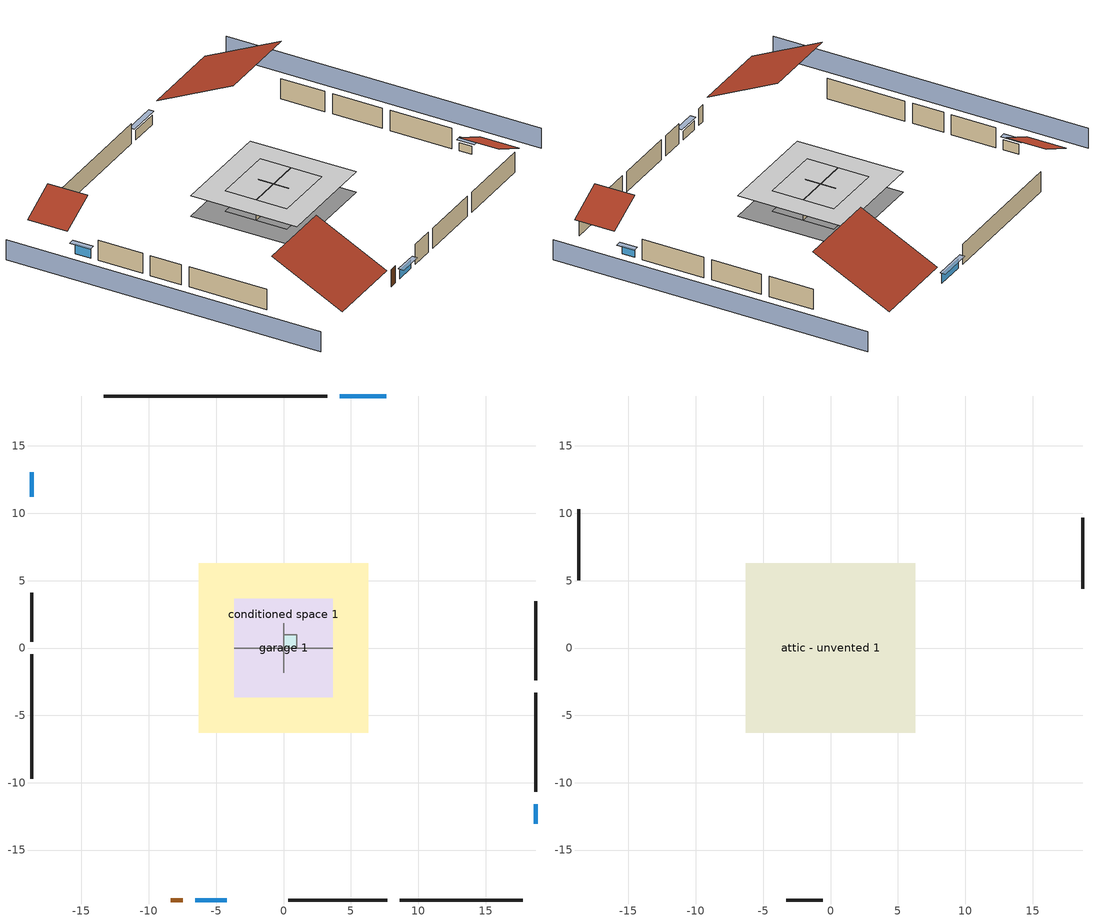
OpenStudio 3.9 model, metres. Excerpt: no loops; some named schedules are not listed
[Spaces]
garage 1
 floor foundation (Slab1 construction): -3.66,-3.66 -3.66,3.66 3.66,3.66 3.66,-3.66 z0
 wall outside (Wall1 construction): 18.71,-10.65 18.71,-3.34 z0:2.44
 wall outside (Wall2 construction): 0.37,-18.71 7.69,-18.71 z0:2.44
 wall outside (Wall12 construction): -18.71,4.11 -18.71,0.45 z0:2.44
 wall to conditioned space 1 (Wall5 construction Reversed): 3.66,0 -3.66,0 z0:2.44
 wall to conditioned space 1 (Wall6 construction Reversed): 0,1.83 0,-1.83 z0:2.44
conditioned space 1
 floor foundation (Slab2 construction): -6.28,-6.28 -6.28,6.28 6.28,6.28 6.28,-6.28 z0
 wall outside (Wall3 construction): 3.24,18.71 -13.34,18.71 z0:2.44
 wall outside (Wall4 construction): 18.71,-2.41 18.71,3.47 z0:2.44
 wall outside (Wall7 construction): 8.61,-18.71 17.78,-18.71 z0:2.44
 wall outside (Wall8 construction): -18.71,-0.48 -18.71,-9.69 z0:2.44
 wall outside (AdiabaticWallConstruction): 7.62,18.71 4.17,18.71 z0:1.16; 18.71,-13.04 18.71,-11.58 z0:0.98; -6.54,-18.71 -4.23,-18.71 z0:1.04; -18.71,13.04 -18.71,11.22 z0:1.22
 wall outside (AdiabaticWallConstruction 1): -8.39,-18.71 -7.47,-18.71 z0:2.03
 window (WindowConstruction): 7.62,18.71 4.17,18.71 z0:1.16
 window (WindowConstruction 1): 18.71,-13.04 18.71,-11.58 z0:0.98
 window (WindowConstruction 2): -6.54,-18.71 -4.23,-18.71 z0:1.04
 window (WindowConstruction 3): -18.71,13.04 -18.71,11.22 z0:1.22
 door (Door): -8.39,-18.71 -7.47,-18.71 z0:2.03
furnace airloop ret air space
 floor adiabatic (AdiabaticConst): 0,0 0,1 1,1 1,0 z0
 wall adiabatic (AdiabaticConst): 0,1 0,0 1,0 1,1 0,1 z0:1
 ceiling adiabatic (AdiabaticConst): 1,0 1,1 0,1 0,0 z1
attic - unvented 1
 floor to garage 1 (Floor1 construction): -3.66,-3.66 -3.66,3.66 3.66,3.66 3.66,-3.66 z2.44
 floor to conditioned space 1 (Floor2 construction Reversed): -6.28,-6.28 -6.28,6.28 6.28,6.28 6.28,-6.28 z2.44
 wall outside (Wall9 construction): 18.71,4.4 18.71,9.66 z0:2.44
 wall outside (Wall10 construction): -18.71,10.29 -18.71,5.04 z0:2.44
 wall outside (Wall11 construction): -3.3,-18.71 -0.56,-18.71 z0:2.44
 roof outside (Roof1 construction): 8.55,18.71,2.44 8.55,9.62,6.98 18.71,9.62,6.98 18.71,18.71,2.44
 roof outside (Roof2 construction): 18.71,-13.97,2.44 14.47,-13.97,4.56 14.47,-18.71,4.56 18.71,-18.71,2.44
 roof outside (Roof3 construction): -18.71,13.97,2.44 -14.47,13.97,4.56 -14.47,18.71,4.56 -18.71,18.71,2.44
 roof outside (Roof4 construction): -9.32,-18.71,2.44 -9.32,-10.31,6.64 -18.71,-10.31,6.64 -18.71,-18.71,2.44
shading: -23.28,18.71 -23.28,-18.71 / 23.28,-18.71 23.28,18.71 z0:2.44; 3.87,18.71 7.93,18.71 7.93,19.32 3.87,19.32 z1.46; 18.71,-11.28 18.71,-13.35 19.32,-13.35 19.32,-11.28 z1.28; -3.93,-18.71 -6.85,-18.71 -6.85,-19.32 -3.93,-19.32 z1.34; -18.71,10.91 -18.71,13.35 -19.32,13.35 -19.32,10.91 z1.52
[Site]
Portland Intl Arpt_OR: Latitude {deg}=45.59; Longitude {deg}=-122.6; Time Zone {hr}=-8; Elevation {m}=33; Terrain=Suburbs; Keep Site Location Information=Yes
[Site:GroundTemperature:Shallow]
10.2558, 8.96328, 8.85977, 9.47314, 11.9355, 14.3863, 16.5111, 17.8571, 17.9714, 16.8767, 14.8061, 12.4304
[Site:WaterMainsTemperature]
Calculation Method=Schedule; Temperature Schedule=mains temperature schedule
[Building]
Building 1
[Material] Roughness=Rough
Name | Thickness {m} | Conductivity {W/m-K} | Density {kg/m3} | Specific Heat {J/kg-K} | Thermal Absorptance | Solar Absorptance | Visible Absorptance
asphalt or fiberglass shingles | 0.00635 | 0.162714 | 1121.4 | 1465.45 | 0.9 | 0.85 | 0.85
roof rigid ins | 0.00281632 | 0.029427 | 32.04 | 1214.23 | 0.9 | 0.7 | 0.7
osb sheathing 0.5 in. | 0.0127 | 0.115458 | 512.64 | 1214.23 | 0.9 | 0.6 | 0.6
wood siding | 0.0254 | 0.102417 | 544.68 | 1172.36 | 0.9 | 0.85 | 0.85
osb sheathing 0.5 in. 1 | 0.0127 | 0.115458 | 512.64 | 1214.23 | 0.9 | 0.7 | 0.7
wall stud and cavity | 0.1397 | 0.727959 | 139.0536 | 1170.24 | 0.9 | 0.6 | 0.6
wall stud and cavity 1 | 0.1397 | 0.550994 | 139.0536 | 1170.24 | 0.9 | 0.7 | 0.7
gypsum board | 0.0127 | 0.160291 | 801 | 837.4 | 0.9 | 0.6 | 0.6
osb sheathing 0.5 in. 2; osb sheathing 0.5 in. 3 | 0.0127 | 0.115458 | 512.64 | 1214.23
wall stud and cavity 2 | 0.1397 | 0.335416 | 139.0536 | 1170.24 | 0.9 | 0.7 | 0.7
ceiling stud and cavity | 0.1397 | 1.39189 | 65.682 | 1177.47 | 0.9 | 0.7 | 0.7
ceiling loosefill ins | 0.0846667 | 0.0480833 | 16.02 | 1046.75 | 0.9 | 0.7 | 0.7
ceiling stud and cavity 1 | 0.1397 | 0.302811 | 65.682 | 1177.47 | 0.9 | 0.7 | 0.7
concrete 4.0 in. | 0.1016 | 1.803125 | 2242.8 | 837.4 | 0.9 | 0.7 | 0.7
floor covering | 0.0127 | 0.0450781 | 54.468 | 1339.84 | 0.9 | 0.9 | 0.9
wood siding 1; wood siding 2 | 0.0254 | 0.102417 | 544.68 | 1172.36
wall rigid ins | 0.512978 | 0.029427 | 32.04 | 1214.23 | 0.9 | 0.7 | 0.7
wall stud and cavity 3 | 0.0889 | 0.380278 | 52.3479 | 1209.89 | 0.9 | 0.7 | 0.7
door material | 0.04445 | 0.0612267 | 512.64 | 1214.23 | 0.9 | 0.7 | 0.7
wall stud and cavity 4 | 0.0889 | 0.391764 | 83.0341 | 1211.67 | 0.9 | 0.7 | 0.7
furniture material conditioned space 1; furniture material garage 1 | 0.1524 | 0.115458 | 640.8 | 1214.23 | 0.9 | 0.6 | 0.6
[Construction]
Roof1 construction; Roof2 construction; Roof3 construction; Roof4 construction: asphalt or fiberglass shingles, roof rigid ins, osb sheathing 0.5 in.
Wall1 construction; Wall2 construction: wood siding, osb sheathing 0.5 in. 1, wall stud and cavity
Wall3 construction; Wall4 construction: wood siding, osb sheathing 0.5 in. 1, wall stud and cavity 1, gypsum board
Wall5 construction Reversed: gypsum board, wall stud and cavity 2, osb sheathing 0.5 in. 2
Wall6 construction Reversed: gypsum board, wall stud and cavity 2, osb sheathing 0.5 in. 3
Wall7 construction; Wall8 construction: wood siding, osb sheathing 0.5 in. 3, wall stud and cavity 1, gypsum board
Wall9 construction; Wall10 construction; Wall11 construction; Wall12 construction: wood siding, osb sheathing 0.5 in. 3, wall stud and cavity
Floor1 construction: ceiling stud and cavity
Floor2 construction Reversed: gypsum board, ceiling stud and cavity 1, ceiling loosefill ins
Slab1 construction: concrete 4.0 in.
Slab2 construction: concrete 4.0 in., floor covering
WindowConstruction; WindowConstruction 1; WindowConstruction 2; WindowConstruction 3: WindowMaterial
AdiabaticWallConstruction: wood siding 1, wall rigid ins, wall stud and cavity 3, gypsum board
Door: door material
AdiabaticWallConstruction 1: wood siding 2, wall rigid ins, wall stud and cavity 3, gypsum board
PartitionWallConstruction: gypsum board, wall stud and cavity 4, gypsum board
furniture construction conditioned space 1: furniture material conditioned space 1
furniture construction garage 1: furniture material garage 1
AdiabaticConst: Adiabatic
[WindowMaterial:SimpleGlazingSystem]
WindowMaterial: U-Factor {W/m2-K}=2.15764; Solar Heat Gain Coefficient=0.44
[Material:NoMass]
Adiabatic: Roughness=Rough; Thermal Resistance {m2-K/W}=176.1
[ThermalZone] Multiplier=1; Use Ideal Air Loads=No
Name | Volume {m3} | Thermostat
conditioned space | 384.656 | conditioned space temperature setpoint
attic - unvented | 228.873
garage | 130.484
furnace airloop ret air zone | 1
[Sizing:Zone] Zone Cooling Design Supply Air Temperature Input Method=SupplyAirTemperature; Zone Cooling Design Supply Air Temperature {C}=14; Zone Cooling Design Supply Air Temperature Difference {deltaC}=11.11; Zone Heating Design Supply Air Temperature Input Method=SupplyAirTemperature; Zone Heating Design Supply Air Temperature {C}=40; Zone Heating Design Supply Air Temperature Difference {deltaC}=11.11; Zone Cooling Design Supply Air Humidity Ratio {kg-H2O/kg-air}=0.0085; Zone Heating Design Supply Air Humidity Ratio {kg-H2O/kg-air}=0.008; Cooling Design Air Flow Method=DesignDay; Heating Design Air Flow Method=DesignDay; Account for Dedicated Outdoor Air System=No; Dedicated Outdoor Air System Control Strategy=NeutralSupplyAir; Dedicated Outdoor Air Low Setpoint Temperature for Design {C}=autosize; Dedicated Outdoor Air High Setpoint Temperature for Design {C}=autosize; Zone Load Sizing Method=Sensible Load Only No Latent Load; Zone Latent Cooling Design Supply Air Humidity Ratio Input Method=HumidityRatioDifference; Zone Cooling Design Supply Air Humidity Ratio Difference {kgWater/kgDryAir}=0.005; Zone Latent Heating Design Supply Air Humidity Ratio Input Method=HumidityRatioDifference; Zone Humidification Design Supply Air Humidity Ratio Difference {kgWater/kgDryAir}=0.005; Sizing Option=Coincident
attic - unvented; garage; furnace airloop ret air zone
[Space]
Name | Thermal Zone | Volume {m3}
conditioned space 1 | conditioned space | 384.656
attic - unvented 1 | attic - unvented | 228.873
garage 1 | garage | 130.484
furnace airloop ret air space | furnace airloop ret air zone
[ThermostatSetpoint:DualSetpoint]
conditioned space temperature setpoint: Heating Setpoint Temperature Schedule=heating setpoint; Cooling Setpoint Temperature Schedule=cooling setpoint; Temperature Difference Between Cutout And Setpoint {deltaC}=0
[Foundation:Kiva] Wall Height Above Grade {m}=0.1016; Wall Depth Below Slab {m}=0.2032
Name | Initial Indoor Air Temperature {C}
Foundation Kiva 1 | 13.4258
Foundation Kiva 2 | 17.7778
[Foundation:Kiva:Settings]
Soil Conductivity {W/m-K}=1.3848; Soil Density {kg/m3}=1842.3; Soil Specific Heat {J/kg-K}=418.7; Ground Solar Absorptivity=0.9; Ground Thermal Absorptivity=0.9; Ground Surface Roughness {m}=0.03; Far-Field Width {m}=40; Deep-Ground Boundary Condition=ZeroFlux; Deep-Ground Depth {m}=40; Minimum Cell Dimension {m}=0.2; Maximum Cell Growth Coefficient=3; Simulation Timestep=Timestep
[SurfaceProperty:ExposedFoundationPerimeter] Exposed Perimeter Calculation Method=TotalExposedPerimeter
Name | Total Exposed Perimeter {m}
Slab1 | 18.288
Slab2 | 45.72
[SurfaceProperty:IncidentSolarMultiplier] Incident Solar Multiplier=1; Incident Solar Multiplier Schedule=trans schedule winter=0.85 summer=0.7
Window1; Window2; Window3; Window4
[InternalMass:Definition] Design Level Calculation Method=SurfaceArea
Name | Construction | Surface Area {m2}
partition wall mass | PartitionWallConstruction | 157.749
furniture mass conditioned space 1 | furniture construction conditioned space 1 | 63.09974
furniture mass garage 1 | furniture construction garage 1 | 5.35122
[InternalMass] Multiplier=1
Name | Internal Mass Definition | Space or SpaceType
partition wall mass | partition wall mass | conditioned space 1
furniture mass conditioned space 1 | furniture mass conditioned space 1 | conditioned space 1
furniture mass garage 1 | furniture mass garage 1 | garage 1
[EnergyManagementSystem:Sensor]
Name | Output Variable or Output Meter Index Key | Output Variable or Output Meter
water_heater_T_set | water heater setpoint | Schedule Value
fridge_tin_s_1 | garage | Zone Mean Air Temperature
out_pb_s |  | Site Outdoor Air Barometric Pressure
out_wt_s |  | Site Outdoor Air Humidity Ratio
site_vw_s |  | Site Wind Speed
cool_season | cooling season schedule | Schedule Value
furnace_airloop_AH_MFR_s | Node 15 | System Node Mass Flow Rate
furnace_airloop_AH_VFR_s | Node 15 | System Node Current Density Volume Flow Rate
furnace_airloop_AH_Tout_s | Node 15 | System Node Temperature
furnace_airloop_AH_Wout_s | Node 15 | System Node Humidity Ratio
furnace_airloop_RA_T_s | Node 18 | System Node Temperature
furnace_airloop_Ra_W_s | Node 18 | System Node Humidity Ratio
furnace_airloop_0_DZ_T_s | attic - unvented | Zone Air Temperature
furnace_airloop_0_DZ_W_s | attic - unvented | Zone Mean Air Humidity Ratio
natural_vent_s | natural vent schedule | Schedule Value
htg_sp_s | heating setpoint | Schedule Value
clg_sp_s | cooling setpoint | Schedule Value
mech_vent_range_fan_0_sch_s | mech vent range fan 0 schedule | Schedule Value
mech_vent_bath_fan_0_sch_s | mech vent bath fan 0 schedule | Schedule Value
clothes_dryer_exhaust_0_sch_s | clothes_dryer | Schedule Value
site_temp | Environment | Site Outdoor Air Drybulb Temperature
discharge_sch_sensor | electric_vehicle_discharging | Schedule Value
charge_sch_sensor | electric_vehicle_charging | Schedule Value
soc_sensor | Vehicle1 li ion | Electric Storage Charge Fraction
htg_load_cond |  | Heating:EnergyTransfer:Zone:CONDITIONED SPACE
clg_load_cond |  | Cooling:EnergyTransfer:Zone:CONDITIONED SPACE
htg_load_duct |  | Heating:EnergyTransfer:Zone:FURNACE AIRLOOP RET AIR ZONE
clg_load_duct |  | Cooling:EnergyTransfer:Zone:FURNACE AIRLOOP RET AIR ZONE
s_conv | Floor2 | Surface Inside Face Convection Heat Gain Energy
s_ig | Floor2 | Surface Inside Face Internal Gains Radiation Heat Gain Energy
s_sol | Floor2 | Surface Inside Face Solar Radiation Heat Gain Energy
s_lgt | Floor2 | Surface Inside Face Lights Radiation Heat Gain Energy
s_surf | Floor2 | Surface Inside Face Net Surface Thermal Radiation Heat Gain Energy
s_conv_1 | Slab2 | Surface Inside Face Convection Heat Gain Energy
s_ig_1 | Slab2 | Surface Inside Face Internal Gains Radiation Heat Gain Energy
s_sol_1 | Slab2 | Surface Inside Face Solar Radiation Heat Gain Energy
s_lgt_1 | Slab2 | Surface Inside Face Lights Radiation Heat Gain Energy
s_surf_1 | Slab2 | Surface Inside Face Net Surface Thermal Radiation Heat Gain Energy
ss_sol | Door1 | Surface Inside Face Solar Radiation Heat Gain Energy
ss_lgt | Door1 | Surface Inside Face Lights Radiation Heat Gain Energy
ss_conv | Door1 | Surface Inside Face Convection Heat Gain Energy
ss_ig | Door1 | Surface Inside Face Internal Gains Radiation Heat Gain Energy
ss_surf | Door1 | Surface Inside Face Net Surface Thermal Radiation Heat Gain Energy
ss_conv_1 | Window1 | Surface Inside Face Convection Heat Gain Energy
ss_ig_1 | Window1 | Surface Inside Face Internal Gains Radiation Heat Gain Energy
ss_surf_1 | Window1 | Surface Inside Face Net Surface Thermal Radiation Heat Gain Energy
ss_trans_in | Window1 | Surface Window Transmitted Solar Radiation Rate
ss_back_out | Window1 | Surface Window Shortwave from Zone Back Out Window Heat Transfer Rate
ss_trans_out | Window1 | Surface Inside Face Initial Transmitted Diffuse Transmitted Out Window Solar Radiation Rate
ss_conv_2 | Window2 | Surface Inside Face Convection Heat Gain Energy
ss_ig_2 | Window2 | Surface Inside Face Internal Gains Radiation Heat Gain Energy
ss_surf_2 | Window2 | Surface Inside Face Net Surface Thermal Radiation Heat Gain Energy
ss_trans_in_1 | Window2 | Surface Window Transmitted Solar Radiation Rate
ss_back_out_1 | Window2 | Surface Window Shortwave from Zone Back Out Window Heat Transfer Rate
ss_trans_out_1 | Window2 | Surface Inside Face Initial Transmitted Diffuse Transmitted Out Window Solar Radiation Rate
ss_conv_3 | Window3 | Surface Inside Face Convection Heat Gain Energy
ss_ig_3 | Window3 | Surface Inside Face Internal Gains Radiation Heat Gain Energy
ss_surf_3 | Window3 | Surface Inside Face Net Surface Thermal Radiation Heat Gain Energy
ss_trans_in_2 | Window3 | Surface Window Transmitted Solar Radiation Rate
ss_back_out_2 | Window3 | Surface Window Shortwave from Zone Back Out Window Heat Transfer Rate
ss_trans_out_2 | Window3 | Surface Inside Face Initial Transmitted Diffuse Transmitted Out Window Solar Radiation Rate
ss_conv_4 | Window4 | Surface Inside Face Convection Heat Gain Energy
ss_ig_4 | Window4 | Surface Inside Face Internal Gains Radiation Heat Gain Energy
ss_surf_4 | Window4 | Surface Inside Face Net Surface Thermal Radiation Heat Gain Energy
ss_trans_in_3 | Window4 | Surface Window Transmitted Solar Radiation Rate
ss_back_out_3 | Window4 | Surface Window Shortwave from Zone Back Out Window Heat Transfer Rate
ss_trans_out_3 | Window4 | Surface Inside Face Initial Transmitted Diffuse Transmitted Out Window Solar Radiation Rate
s_conv_2 | Wall3 | Surface Inside Face Convection Heat Gain Energy
s_ig_2 | Wall3 | Surface Inside Face Internal Gains Radiation Heat Gain Energy
s_sol_2 | Wall3 | Surface Inside Face Solar Radiation Heat Gain Energy
s_lgt_2 | Wall3 | Surface Inside Face Lights Radiation Heat Gain Energy
s_surf_2 | Wall3 | Surface Inside Face Net Surface Thermal Radiation Heat Gain Energy
s_conv_3 | Wall4 | Surface Inside Face Convection Heat Gain Energy
s_ig_3 | Wall4 | Surface Inside Face Internal Gains Radiation Heat Gain Energy
s_sol_3 | Wall4 | Surface Inside Face Solar Radiation Heat Gain Energy
s_lgt_3 | Wall4 | Surface Inside Face Lights Radiation Heat Gain Energy
s_surf_3 | Wall4 | Surface Inside Face Net Surface Thermal Radiation Heat Gain Energy
s_conv_4 | Wall5 | Surface Inside Face Convection Heat Gain Energy
s_ig_4 | Wall5 | Surface Inside Face Internal Gains Radiation Heat Gain Energy
s_sol_4 | Wall5 | Surface Inside Face Solar Radiation Heat Gain Energy
s_lgt_4 | Wall5 | Surface Inside Face Lights Radiation Heat Gain Energy
s_surf_4 | Wall5 | Surface Inside Face Net Surface Thermal Radiation Heat Gain Energy
s_conv_5 | Wall6 | Surface Inside Face Convection Heat Gain Energy
s_ig_5 | Wall6 | Surface Inside Face Internal Gains Radiation Heat Gain Energy
s_sol_5 | Wall6 | Surface Inside Face Solar Radiation Heat Gain Energy
s_lgt_5 | Wall6 | Surface Inside Face Lights Radiation Heat Gain Energy
s_surf_5 | Wall6 | Surface Inside Face Net Surface Thermal Radiation Heat Gain Energy
[OtherEquipment:Definition] Design Level Calculation Method=EquipmentLevel
Name | Design Level {W} | Fraction Latent | Fraction Radiant | Fraction Lost
water heater sens; furnace airloop_0 SupSensLkToCond; furnace airloop_0 SupCondToLv; furnace airloop_0 RetCondToRP; furnace airloop_0 RetSensLkToRP; furnace airloop_0 SupCondToDZ; furnace airloop_0 RetCondToDZ; furnace airloop_0 SupSensLkToDZ; mech vent house fan sensible load | 0 | 0 | 0 | 0
water heater lat; furnace airloop_0 SupLatLkToCond; furnace airloop_0 RetLatLkToRP; furnace airloop_0 SupLatLkToDZ; mech vent house fan latent load | 0 | 1 | 0 | 0
water heater energy adjustment1 | 0.01 | 0 | 0 | 1
clothes dryer 2 | 0 | 0.015 | 0.081 | 0.85
cooking range 2 | 3363.73 | 0.16 | 0.384 | 0.2
general water use sensible | -43.4886 | 0 | 0.6 | 0
general water use latent | 44.1266 | 1 | 0 | 0
[OtherEquipment]
Name | Other Equipment Definition | Space or SpaceType | Schedule | Fuel Type
water heater sens | water heater sens | conditioned space 1 | Always On Discrete
water heater lat | water heater lat | conditioned space 1 | Always On Discrete
water heater energy adjustment1 | water heater energy adjustment1 | conditioned space 1 | Always On Discrete | Electricity
clothes dryer 1 | clothes dryer 2 | conditioned space 1 | clothes_dryer | Electricity
cooking range 1 | cooking range 2 | conditioned space 1 | cooking_range | NaturalGas
general water use sensible | general water use sensible | conditioned space 1 | general water use schedule
general water use latent | general water use latent | conditioned space 1 | general water use schedule
furnace airloop_0 SupSensLkToCond | furnace airloop_0 SupSensLkToCond | conditioned space 1 | Always On Discrete
furnace airloop_0 SupLatLkToCond | furnace airloop_0 SupLatLkToCond | conditioned space 1 | Always On Discrete
furnace airloop_0 SupCondToLv | furnace airloop_0 SupCondToLv | conditioned space 1 | Always On Discrete
furnace airloop_0 RetCondToRP | furnace airloop_0 RetCondToRP | furnace airloop ret air space | Always On Discrete
furnace airloop_0 RetSensLkToRP | furnace airloop_0 RetSensLkToRP | furnace airloop ret air space | Always On Discrete
furnace airloop_0 RetLatLkToRP | furnace airloop_0 RetLatLkToRP | furnace airloop ret air space | Always On Discrete
furnace airloop_0 SupCondToDZ | furnace airloop_0 SupCondToDZ | attic - unvented 1 | Always On Discrete
furnace airloop_0 RetCondToDZ | furnace airloop_0 RetCondToDZ | attic - unvented 1 | Always On Discrete
furnace airloop_0 SupSensLkToDZ | furnace airloop_0 SupSensLkToDZ | attic - unvented 1 | Always On Discrete
furnace airloop_0 SupLatLkToDZ | furnace airloop_0 SupLatLkToDZ | attic - unvented 1 | Always On Discrete
mech vent house fan sensible load | mech vent house fan sensible load | conditioned space 1 | Always On Discrete
mech vent house fan latent load | mech vent house fan latent load | conditioned space 1 | Always On Discrete
[ElectricEquipment:Definition] Design Level Calculation Method=EquipmentLevel
Name | Design Level {W} | Fraction Latent | Fraction Radiant | Fraction Lost
clothes washer | 378.8 | 0.03 | 0.162 | 0.7
clothes dryer | 3707.64 | 0.015 | 0.081 | 0.85
dishwasher | 865.745 | 0.3 | 0.18 | 0.4
fridge | 45.9075 | 0 | 0.6 | 0
fridge 2 | 80.4475 | 0 | 0.6 | 0
freezer | 194.914 | 0 | 0.6 | 0
cooking range | 114.775 | 0.16 | 0.384 | 0.2
misc tv | 803.504 | 0 | 0.6 | 0
misc plug loads | 643.033 | 0.021 | 0.558 | 0.049
whole house fan; mech vent house fan | 0 | 0 | 0 | 1
mech vent house fan cfis | 0 | 0 | 0 | 0
mech vent range fan 0; mech vent bath fan 0 | 30 | 0 | 0 | 1
[ElectricEquipment]
Name | Electric Equipment Definition | Space or SpaceType | Schedule
clothes washer | clothes washer | conditioned space 1 | clothes_washer
clothes dryer | clothes dryer | conditioned space 1 | clothes_dryer
dishwasher | dishwasher | conditioned space 1 | dishwasher
fridge | fridge | conditioned space 1 | fridge schedule
fridge 1 | fridge 2 | garage 1 | fridge schedule 1
freezer | freezer | garage 1 | freezer schedule
cooking range | cooking range | conditioned space 1 | cooking_range
misc tv | misc tv | conditioned space 1 | plug_loads_tv
misc plug loads | misc plug loads | conditioned space 1 | plug_loads_other
whole house fan | whole house fan | conditioned space 1 | Always On Discrete
mech vent house fan | mech vent house fan | conditioned space 1 | mech vent house fan schedule
mech vent house fan cfis | mech vent house fan cfis | conditioned space 1 | mech vent house fan cfis schedule
mech vent range fan 0 | mech vent range fan 0 | conditioned space 1 | mech vent range fan 0 schedule
mech vent bath fan 0 | mech vent bath fan 0 | conditioned space 1 | mech vent bath fan 0 schedule
[WaterUse:Equipment:Definition]
Name | Peak Flow Rate {m3/s}
clothes washer | 5.07772e-06
dishwasher | 7.82762e-06
[Lights:Definition] Design Level Calculation Method=LightingLevel; Fraction Radiant=0.6; Fraction Visible=0.2; Return Air Fraction=0
Name | Lighting Level {W}
interior lighting | 252.033
garage lighting | 8.83573
[Lights] Fraction Replaceable=1
Name | Lights Definition | Space or SpaceType | Schedule
interior lighting | interior lighting | conditioned space 1 | lighting_interior
garage lighting | garage lighting | garage 1 | lighting_garage
[Exterior:Lights:Definition]
exterior lighting: Design Level {W}=7.09205
[Exterior:Lights]
exterior lighting: Exterior Lights Definition=exterior lighting; Schedule=exterior lighting schedule
[People:Definition]
occupants: Number of People Calculation Method=People; Number of People {people}=2; Fraction Radiant=0.314171; Sensible Heat Fraction=0.56303; Carbon Dioxide Generation Rate {m3/s-W}=0; Enable ASHRAE 55 Comfort Warnings=No; Mean Radiant Temperature Calculation Type=EnclosureAveraged
[People]
occupants: People Definition=occupants; Space or SpaceType=conditioned space 1; Number of People Schedule=occupants; Activity Level Schedule=occupants activity schedule; Multiplier=1
[ZoneMixing] Schedule=Always On Continuous; Design Flow Rate Calculation Method=Flow/Zone; Design Flow Rate {m3/s}=0
Name | Zone or Space | Source Zone or Space
furnace airloop_0 ZoneMixDZToCond mix | conditioned space | attic - unvented
furnace airloop_0 ZoneMixCondToDZ mix; whole house fan mix | attic - unvented | conditioned space
[SpaceInfiltration:DesignFlowRate] Schedule=Always On Discrete
Name | Space or SpaceType | Design Flow Rate Calculation Method | Design Flow Rate {m3/s} | Air Changes per Hour {1/hr} | Constant Term Coefficient | Temperature Term Coefficient | Velocity Term Coefficient | Velocity Squared Term Coefficient
natural vent flow; whole house fan flow; infil flow | conditioned space 1 | Flow/Space | 0
infil attic - unvented 1 | attic - unvented 1 | AirChanges/Hour |  | 0.1 | 1 | 0 | 0 | 0
attic_unvented 1 duct leakage imbalance infil flow | attic - unvented 1 | Flow/Space | 0
[SpaceInfiltration:EffectiveLeakageArea]
infil garage 1: Space or SpaceType=garage 1; Schedule=Always On Discrete; Effective Air Leakage Area {cm2}=543.674; Stack Coefficient=0.000129147; Wind Coefficient=4.38083e-05
